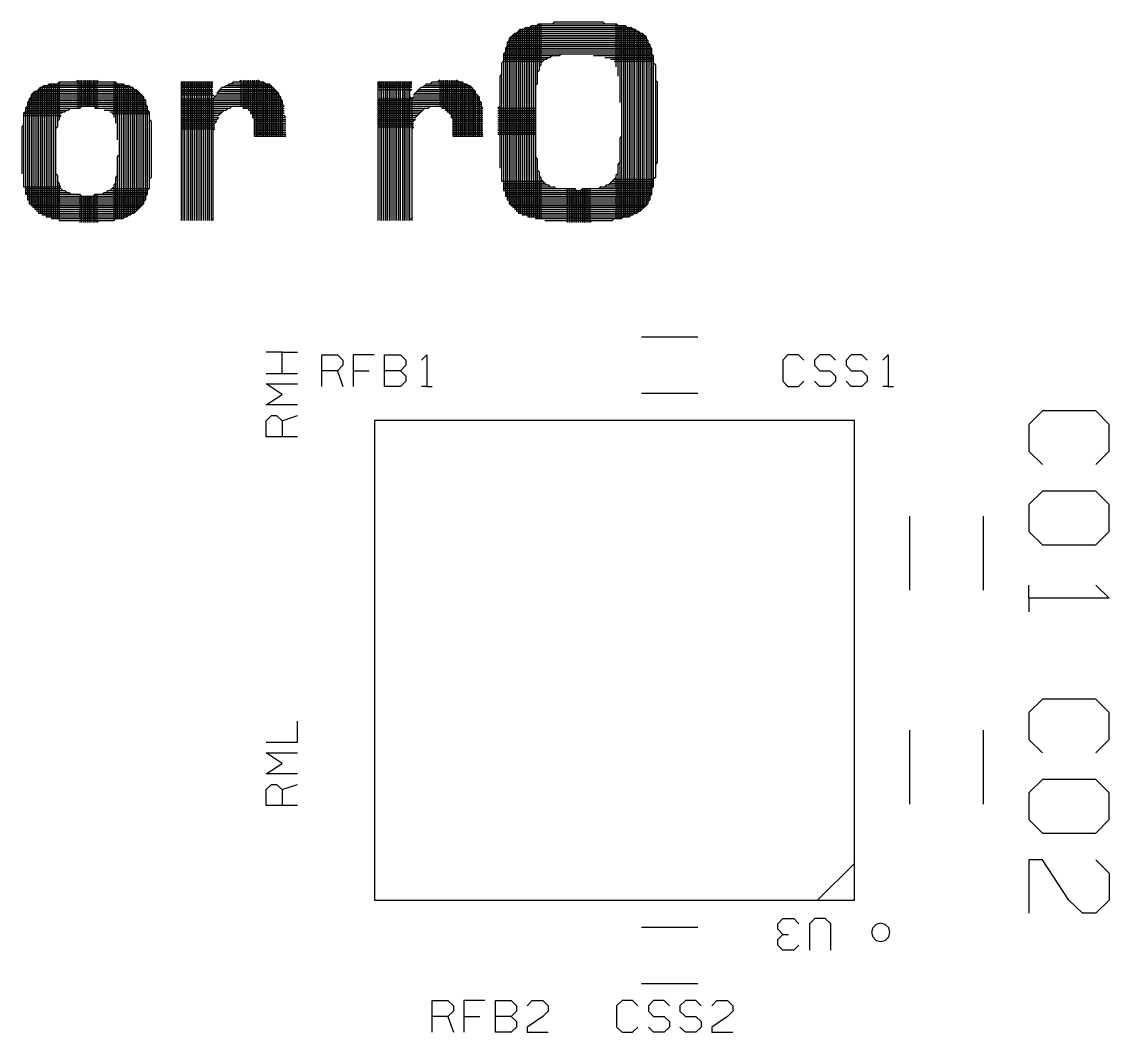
# Model space of a CAD drawing. Extents: x 0.09 to 4.46, y 0.02 to 2.61.
# Drawn here: x 2.176 to 2.756, y 0.059 to 0.598 of the extents above; entities that cross this region are included whole.
import ezdxf

# ---------------------------------------------------------------- set-up
doc = ezdxf.new("R2010")
doc.units = 0
doc.layers.get('0').update_dxf_attribs({"linetype": 'CONTINUOUS'})

msp = doc.modelspace()

# ---------------------------------------------------------------- linework, layer by layer
at = {"color": 0}
for p, q in [((2.45958, 0.598199), (2.45861, 0.59706)), ((2.45958, 0.598199), (2.48557, 0.598199)), ((2.48654, 0.59706), (2.48557, 0.598199)), ((2.43858, 0.592068), (2.43554, 0.589193)), ((2.43858, 0.592068), (2.43858, 0.49821)), ((2.43858, 0.592068), (2.50651, 0.592068)), ((2.44151, 0.594185), (2.43956, 0.592068)), ((2.43956, 0.592068), (2.43956, 0.497071)), ((2.44054, 0.593207), (2.44054, 0.496094)), ((2.44054, 0.593207), (2.50456, 0.593207)), ((2.44151, 0.594185), (2.44151, 0.496094)), ((2.44151, 0.594185), (2.5025, 0.594185)), ((2.44249, 0.594185), (2.44249, 0.495117)), ((2.44461, 0.595161), (2.44362, 0.594185)), ((2.44362, 0.594185), (2.44362, 0.495117)), ((2.44461, 0.595161), (2.44461, 0.495117)), ((2.44461, 0.595161), (2.50054, 0.595161)), ((2.44553, 0.595161), (2.44553, 0.49414)), ((2.44749, 0.596138), (2.4465, 0.595161)), ((2.4465, 0.595161), (2.4465, 0.49414)), ((2.44749, 0.596138), (2.44749, 0.49414)), ((2.44749, 0.596138), (2.4975, 0.596138)), ((2.44862, 0.596138), (2.44862, 0.49414)), ((2.4496, 0.596138), (2.4496, 0.493218)), ((2.45156, 0.59706), (2.45057, 0.596138)), ((2.45057, 0.596138), (2.45057, 0.565158)), ((2.45156, 0.59706), (2.49251, 0.59706)), ((2.45156, 0.59706), (2.45156, 0.572103)), ((2.45247, 0.59706), (2.45247, 0.575142)), ((2.4936, 0.596138), (2.49251, 0.59706)), ((2.49251, 0.59706), (2.49251, 0.574164)), ((2.4936, 0.596138), (2.4936, 0.569174)), ((2.49457, 0.596138), (2.49457, 0.555122)), ((2.49556, 0.596138), (2.49556, 0.493218)), ((2.49653, 0.596138), (2.49653, 0.49414)), ((2.49858, 0.595161), (2.4975, 0.596138)), ((2.4975, 0.596138), (2.4975, 0.49414)), ((2.49858, 0.595161), (2.49858, 0.49414)), ((2.49957, 0.595161), (2.49957, 0.49414)), ((2.50151, 0.594185), (2.50054, 0.595161)), ((2.50054, 0.595161), (2.50054, 0.495117)), ((2.50151, 0.594185), (2.50151, 0.495117)), ((2.50364, 0.593207), (2.5025, 0.594185)), ((2.5025, 0.594185), (2.5025, 0.496094)), ((2.50364, 0.593207), (2.50364, 0.496094)), ((2.50553, 0.592068), (2.50456, 0.593207)), ((2.50456, 0.593207), (2.50456, 0.497071)), ((2.50553, 0.592068), (2.50553, 0.497071)), ((2.50863, 0.590115), (2.50651, 0.592068)), ((2.50651, 0.592068), (2.50651, 0.49821)), ((2.43554, 0.588217), (2.43457, 0.587076)), ((2.43457, 0.587076), (2.43457, 0.503201)), ((2.43457, 0.587076), (2.5096, 0.587076)), ((2.43457, 0.5861), (2.51058, 0.5861)), ((2.43554, 0.589193), (2.43554, 0.501085)), ((2.43554, 0.589193), (2.50863, 0.589193)), ((2.43554, 0.588217), (2.5096, 0.588217)), ((2.43653, 0.590115), (2.43653, 0.500162)), ((2.43653, 0.590115), (2.50863, 0.590115)), ((2.4375, 0.591092), (2.4375, 0.499186)), ((2.4375, 0.591092), (2.50749, 0.591092)), ((2.50749, 0.591092), (2.50749, 0.499186)), ((2.50863, 0.590115), (2.50863, 0.500162)), ((2.5096, 0.588217), (2.50863, 0.589193)), ((2.5096, 0.588217), (2.5096, 0.501085)), ((2.51058, 0.5861), (2.5096, 0.587076)), ((2.51058, 0.5861), (2.51058, 0.503201)), ((2.4336, 0.582086), (2.43251, 0.581108)), ((2.43251, 0.581108), (2.5115, 0.581108)), ((2.43251, 0.581108), (2.43251, 0.508192)), ((2.43251, 0.580132), (2.46251, 0.580132)), ((2.43457, 0.585124), (2.4336, 0.584147)), ((2.4336, 0.584147), (2.4336, 0.505154)), ((2.4336, 0.584147), (2.5115, 0.584147)), ((2.4336, 0.583171), (2.5115, 0.583171)), ((2.4336, 0.582086), (2.5115, 0.582086)), ((2.43457, 0.585124), (2.51058, 0.585124)), ((2.45861, 0.580132), (2.45751, 0.579156)), ((2.4636, 0.581108), (2.46251, 0.580132)), ((2.48058, 0.580132), (2.51247, 0.580132)), ((2.5115, 0.584147), (2.51058, 0.585124)), ((2.5115, 0.584147), (2.5115, 0.506131)), ((2.51247, 0.580132), (2.5115, 0.581108)), ((2.51247, 0.580132), (2.51247, 0.510146)), ((2.43251, 0.577094), (2.43153, 0.576118)), ((2.43153, 0.576118), (2.43153, 0.513183)), ((2.43251, 0.579156), (2.45751, 0.579156)), ((2.43251, 0.578179), (2.45557, 0.578179)), ((2.43251, 0.577094), (2.45361, 0.577094)), ((2.45247, 0.575142), (2.45156, 0.574164)), ((2.45458, 0.578179), (2.45247, 0.576118)), ((2.45654, 0.579156), (2.45557, 0.578179)), ((2.48654, 0.579156), (2.51247, 0.579156)), ((2.48958, 0.578179), (2.51247, 0.578179)), ((2.49154, 0.577094), (2.51247, 0.577094)), ((2.51361, 0.575142), (2.51247, 0.576118)), ((2.51361, 0.575142), (2.51361, 0.515136)), ((2.43153, 0.57015), (2.43056, 0.569174)), ((2.43056, 0.569174), (2.43056, 0.520128)), ((2.45156, 0.572103), (2.45057, 0.571126)), ((2.18554, 0.563206), (2.1836, 0.561089)), ((2.18554, 0.563206), (2.18554, 0.496094)), ((2.18554, 0.563206), (2.2346, 0.563206)), ((2.1875, 0.564182), (2.18653, 0.563206)), ((2.18653, 0.563206), (2.18653, 0.495117)), ((2.1875, 0.564182), (2.1875, 0.495117)), ((2.1875, 0.564182), (2.23247, 0.564182)), ((2.18858, 0.564182), (2.18858, 0.49414)), ((2.19054, 0.565158), (2.18956, 0.564182)), ((2.18956, 0.564182), (2.18956, 0.49414)), ((2.19054, 0.565158), (2.19054, 0.49414)), ((2.19054, 0.565158), (2.2296, 0.565158)), ((2.19151, 0.565158), (2.19151, 0.493218)), ((2.19249, 0.565158), (2.19249, 0.493218)), ((2.19362, 0.565158), (2.19362, 0.493218)), ((2.19553, 0.566135), (2.19461, 0.565158)), ((2.19461, 0.565158), (2.19461, 0.542101)), ((2.19553, 0.566135), (2.22553, 0.566135)), ((2.19553, 0.566135), (2.19553, 0.546115)), ((2.20557, 0.567057), (2.20458, 0.566135)), ((2.20557, 0.567057), (2.20557, 0.552083)), ((2.20654, 0.567057), (2.20654, 0.552083)), ((2.20751, 0.567057), (2.20751, 0.553168)), ((2.20861, 0.567057), (2.20861, 0.553168)), ((2.20958, 0.567057), (2.20958, 0.553168)), ((2.21056, 0.567057), (2.21056, 0.553168)), ((2.21153, 0.567057), (2.21153, 0.553168)), ((2.21251, 0.567057), (2.21251, 0.553168)), ((2.2136, 0.567057), (2.2136, 0.553168)), ((2.21457, 0.567057), (2.21457, 0.552083)), ((2.21653, 0.566135), (2.21556, 0.567057)), ((2.21556, 0.567057), (2.21556, 0.552083)), ((2.22461, 0.566135), (2.22461, 0.547092)), ((2.22651, 0.565158), (2.22553, 0.566135)), ((2.22553, 0.566135), (2.22553, 0.544162)), ((2.22651, 0.565158), (2.22651, 0.535157)), ((2.22749, 0.565158), (2.22749, 0.493218)), ((2.22862, 0.565158), (2.22862, 0.493218)), ((2.23058, 0.564182), (2.2296, 0.565158)), ((2.2296, 0.565158), (2.2296, 0.493218)), ((2.23058, 0.564182), (2.23058, 0.49414)), ((2.23156, 0.564182), (2.23156, 0.49414)), ((2.23361, 0.563206), (2.23247, 0.564182)), ((2.23247, 0.564182), (2.23247, 0.495117)), ((2.23361, 0.563206), (2.23361, 0.495117)), ((2.23557, 0.562067), (2.2346, 0.563206)), ((2.2346, 0.563206), (2.2346, 0.496094)), ((2.2615, 0.566135), (2.26058, 0.565158)), ((2.26058, 0.566135), (2.26058, 0.492079)), ((2.26058, 0.566135), (2.2775, 0.566135)), ((2.26058, 0.565158), (2.2775, 0.565158)), ((2.26058, 0.564182), (2.2775, 0.564182)), ((2.26058, 0.563206), (2.2775, 0.563206)), ((2.2615, 0.566135), (2.2615, 0.492079)), ((2.26247, 0.566135), (2.26247, 0.492079)), ((2.26361, 0.566135), (2.26361, 0.492079)), ((2.2646, 0.566135), (2.2646, 0.492079)), ((2.26557, 0.566135), (2.26557, 0.492079)), ((2.26654, 0.566135), (2.26654, 0.492079)), ((2.26753, 0.566135), (2.26753, 0.492079)), ((2.26861, 0.566135), (2.26861, 0.492079)), ((2.26958, 0.566135), (2.26958, 0.492079)), ((2.27056, 0.566135), (2.27056, 0.492079)), ((2.27154, 0.566135), (2.27154, 0.492079)), ((2.27251, 0.566135), (2.27251, 0.492079)), ((2.2736, 0.566135), (2.2736, 0.492079)), ((2.27458, 0.566135), (2.27458, 0.492079)), ((2.27556, 0.566135), (2.27556, 0.492079)), ((2.2775, 0.565158), (2.27653, 0.566135)), ((2.27653, 0.566135), (2.27653, 0.492079)), ((2.2825, 0.563206), (2.27957, 0.560112)), ((2.2825, 0.563206), (2.30957, 0.563206)), ((2.28456, 0.564182), (2.28364, 0.563206)), ((2.28456, 0.564182), (2.3086, 0.564182)), ((2.28651, 0.565158), (2.28554, 0.564182)), ((2.28651, 0.565158), (2.30751, 0.565158)), ((2.28863, 0.566135), (2.28749, 0.565158)), ((2.28863, 0.566135), (2.30458, 0.566135)), ((2.29249, 0.567057), (2.2915, 0.566135)), ((2.29249, 0.567057), (2.29249, 0.553168)), ((2.29363, 0.567057), (2.29363, 0.552083)), ((2.2946, 0.567057), (2.2946, 0.552083)), ((2.29557, 0.567057), (2.29557, 0.552083)), ((2.29656, 0.567057), (2.29656, 0.551107)), ((2.29753, 0.567057), (2.29753, 0.549154)), ((2.29861, 0.567057), (2.29861, 0.547092)), ((2.29958, 0.567057), (2.29958, 0.53711)), ((2.30057, 0.567057), (2.30057, 0.53711)), ((2.30251, 0.566135), (2.30154, 0.567057)), ((2.30154, 0.567057), (2.30154, 0.53711)), ((2.30251, 0.566135), (2.30251, 0.53711)), ((2.3036, 0.566135), (2.3036, 0.53711)), ((2.30556, 0.565158), (2.30458, 0.566135)), ((2.30458, 0.566135), (2.30458, 0.53711)), ((2.30556, 0.565158), (2.30556, 0.53711)), ((2.30653, 0.565158), (2.30653, 0.53711)), ((2.3125, 0.560112), (2.30751, 0.565158)), ((2.30751, 0.565158), (2.30751, 0.53711)), ((2.3086, 0.564182), (2.3086, 0.53711)), ((2.30957, 0.563206), (2.30957, 0.53711)), ((2.36654, 0.566135), (2.36556, 0.565158)), ((2.36556, 0.566135), (2.36556, 0.492079)), ((2.36556, 0.566135), (2.38363, 0.566135)), ((2.36556, 0.565158), (2.38363, 0.565158)), ((2.36556, 0.564182), (2.38363, 0.564182)), ((2.36556, 0.563206), (2.38363, 0.563206)), ((2.36654, 0.566135), (2.36654, 0.492079)), ((2.36751, 0.566135), (2.36751, 0.492079)), ((2.3686, 0.566135), (2.3686, 0.492079)), ((2.36957, 0.566135), (2.36957, 0.492079)), ((2.37056, 0.566135), (2.37056, 0.492079)), ((2.37153, 0.566135), (2.37153, 0.492079)), ((2.3725, 0.566135), (2.3725, 0.492079)), ((2.37358, 0.566135), (2.37358, 0.492079)), ((2.37457, 0.566135), (2.37457, 0.492079)), ((2.37554, 0.566135), (2.37554, 0.492079)), ((2.37651, 0.566135), (2.37651, 0.492079)), ((2.3775, 0.566135), (2.3775, 0.492079)), ((2.37864, 0.566135), (2.37864, 0.492079)), ((2.37956, 0.566135), (2.37956, 0.492079)), ((2.38053, 0.566135), (2.38053, 0.492079)), ((2.38151, 0.566135), (2.38151, 0.492079)), ((2.38363, 0.565158), (2.38249, 0.566135)), ((2.38249, 0.566135), (2.38249, 0.492079)), ((2.38861, 0.563206), (2.3846, 0.55919)), ((2.38861, 0.563206), (2.41558, 0.563206)), ((2.39154, 0.565158), (2.3896, 0.563206)), ((2.39057, 0.564182), (2.41461, 0.564182)), ((2.39154, 0.565158), (2.41249, 0.565158)), ((2.39458, 0.566135), (2.39361, 0.565158)), ((2.39458, 0.566135), (2.41054, 0.566135)), ((2.3986, 0.567057), (2.39751, 0.566135)), ((2.3986, 0.567057), (2.3986, 0.553168)), ((2.39958, 0.567057), (2.39958, 0.552083)), ((2.40056, 0.567057), (2.40056, 0.552083)), ((2.40153, 0.567057), (2.40153, 0.551107)), ((2.4025, 0.567057), (2.4025, 0.550131)), ((2.4036, 0.567057), (2.4036, 0.549154)), ((2.40457, 0.567057), (2.40457, 0.547092)), ((2.40554, 0.567057), (2.40554, 0.53711)), ((2.40653, 0.567057), (2.40653, 0.53711)), ((2.40864, 0.566135), (2.4075, 0.567057)), ((2.4075, 0.567057), (2.4075, 0.53711)), ((2.40864, 0.566135), (2.40864, 0.53711)), ((2.40956, 0.566135), (2.40956, 0.53711)), ((2.41151, 0.565158), (2.41054, 0.566135)), ((2.41054, 0.566135), (2.41054, 0.53711)), ((2.41151, 0.565158), (2.41151, 0.53711)), ((2.41363, 0.564182), (2.41249, 0.565158)), ((2.41249, 0.565158), (2.41249, 0.53711)), ((2.41363, 0.564182), (2.41363, 0.53711)), ((2.41749, 0.561089), (2.41461, 0.564182)), ((2.41461, 0.564182), (2.41461, 0.53711)), ((2.41558, 0.563206), (2.41558, 0.53711)), ((2.45057, 0.565158), (2.4496, 0.564182)), ((2.5146, 0.566135), (2.51361, 0.567057)), ((2.5146, 0.566135), (2.5146, 0.523221)), ((2.18056, 0.558214), (2.17958, 0.557075)), ((2.17958, 0.557075), (2.24056, 0.557075)), ((2.17958, 0.557075), (2.17958, 0.501085)), ((2.18251, 0.561089), (2.18056, 0.55919)), ((2.18056, 0.55919), (2.23958, 0.55919)), ((2.18056, 0.55919), (2.18056, 0.500162)), ((2.18056, 0.558214), (2.24056, 0.558214)), ((2.18153, 0.560112), (2.18153, 0.499186)), ((2.18153, 0.560112), (2.23861, 0.560112)), ((2.18251, 0.561089), (2.18251, 0.49821)), ((2.18251, 0.561089), (2.23753, 0.561089)), ((2.1836, 0.561089), (2.1836, 0.497071)), ((2.18457, 0.562067), (2.18457, 0.496094)), ((2.18457, 0.562067), (2.23654, 0.562067)), ((2.23557, 0.562067), (2.23557, 0.496094)), ((2.24056, 0.558214), (2.23654, 0.562067)), ((2.23654, 0.562067), (2.23654, 0.497071)), ((2.23753, 0.561089), (2.23753, 0.49821)), ((2.23861, 0.560112), (2.23861, 0.499186)), ((2.23958, 0.55919), (2.23958, 0.500162)), ((2.24056, 0.558214), (2.24056, 0.501085)), ((2.24154, 0.556099), (2.24056, 0.557075)), ((2.26058, 0.562067), (2.2775, 0.562067)), ((2.26058, 0.561089), (2.2775, 0.561089)), ((2.26058, 0.560112), (2.2775, 0.560112)), ((2.26058, 0.55919), (2.2775, 0.55919)), ((2.26058, 0.557075), (2.31358, 0.557075)), ((2.2775, 0.55919), (2.27653, 0.558214)), ((2.2775, 0.557075), (2.27653, 0.558214)), ((2.2786, 0.558214), (2.2775, 0.55919)), ((2.27957, 0.55919), (2.2775, 0.557075)), ((2.2775, 0.557075), (2.2775, 0.492079)), ((2.2786, 0.558214), (2.31358, 0.558214)), ((2.27957, 0.560112), (2.3125, 0.560112)), ((2.27957, 0.55919), (2.3125, 0.55919)), ((2.28054, 0.561089), (2.31153, 0.561089)), ((2.28153, 0.562067), (2.31054, 0.562067)), ((2.31054, 0.562067), (2.31054, 0.53711)), ((2.31153, 0.561089), (2.31153, 0.53711)), ((2.3125, 0.560112), (2.3125, 0.53711)), ((2.31358, 0.558214), (2.3125, 0.55919)), ((2.31358, 0.558214), (2.31358, 0.53711)), ((2.31456, 0.556099), (2.31358, 0.557075)), ((2.36556, 0.562067), (2.38363, 0.562067)), ((2.36556, 0.557075), (2.4196, 0.557075)), ((2.38363, 0.562067), (2.38249, 0.561089)), ((2.38363, 0.557075), (2.38249, 0.558214)), ((2.3846, 0.558214), (2.38363, 0.557075)), ((2.38363, 0.557075), (2.38363, 0.492079)), ((2.3846, 0.55919), (2.41863, 0.55919)), ((2.3846, 0.558214), (2.4196, 0.558214)), ((2.38558, 0.560112), (2.41749, 0.560112)), ((2.3865, 0.561089), (2.41749, 0.561089)), ((2.38747, 0.562067), (2.4165, 0.562067)), ((2.4165, 0.562067), (2.4165, 0.53711)), ((2.41749, 0.561089), (2.41749, 0.53711)), ((2.4196, 0.558214), (2.41749, 0.560112)), ((2.41863, 0.55919), (2.41863, 0.53711)), ((2.4196, 0.558214), (2.4196, 0.53711)), ((2.1786, 0.553168), (2.17751, 0.552083)), ((2.17751, 0.552083), (2.17751, 0.506131)), ((2.17751, 0.552083), (2.20654, 0.552083)), ((2.17958, 0.556099), (2.1786, 0.555122)), ((2.1786, 0.555122), (2.24154, 0.555122)), ((2.1786, 0.555122), (2.1786, 0.503201)), ((2.1786, 0.554144), (2.24154, 0.554144)), ((2.1786, 0.553168), (2.24251, 0.553168)), ((2.17958, 0.556099), (2.24154, 0.556099)), ((2.20156, 0.552083), (2.20057, 0.551107)), ((2.20751, 0.553168), (2.20654, 0.552083)), ((2.21457, 0.552083), (2.24251, 0.552083)), ((2.24154, 0.556099), (2.24154, 0.503201)), ((2.24251, 0.553168), (2.24154, 0.554144)), ((2.24251, 0.553168), (2.24251, 0.506131)), ((2.26058, 0.556099), (2.31456, 0.556099)), ((2.26058, 0.555122), (2.31456, 0.555122)), ((2.26058, 0.554144), (2.31456, 0.554144)), ((2.26058, 0.553168), (2.31554, 0.553168)), ((2.26058, 0.552083), (2.28651, 0.552083)), ((2.28554, 0.552083), (2.28456, 0.551107)), ((2.28749, 0.553168), (2.28651, 0.552083)), ((2.29363, 0.552083), (2.31554, 0.552083)), ((2.31456, 0.556099), (2.31456, 0.53711)), ((2.31554, 0.553168), (2.31456, 0.554144)), ((2.36556, 0.556099), (2.4196, 0.556099)), ((2.36556, 0.555122), (2.42057, 0.555122)), ((2.36556, 0.554144), (2.42057, 0.554144)), ((2.36556, 0.553168), (2.42057, 0.553168)), ((2.36556, 0.552083), (2.39253, 0.552083)), ((2.39057, 0.552083), (2.38558, 0.547092)), ((2.39361, 0.553168), (2.39253, 0.552083)), ((2.39958, 0.552083), (2.42156, 0.552083)), ((2.42057, 0.555122), (2.4196, 0.556099)), ((2.42057, 0.555122), (2.42057, 0.53711)), ((2.42156, 0.552083), (2.42057, 0.553168)), ((2.43056, 0.553168), (2.42958, 0.552083)), ((2.42958, 0.552083), (2.4496, 0.552083)), ((2.17751, 0.550131), (2.17654, 0.549154)), ((2.17654, 0.549154), (2.17654, 0.510146)), ((2.17654, 0.549154), (2.1965, 0.549154)), ((2.17654, 0.548178), (2.1965, 0.548178)), ((2.17751, 0.551107), (2.20057, 0.551107)), ((2.17751, 0.550131), (2.19862, 0.550131)), ((2.19553, 0.546115), (2.19461, 0.545139)), ((2.1965, 0.548178), (2.19553, 0.547092)), ((2.19749, 0.550131), (2.1965, 0.549154)), ((2.1996, 0.551107), (2.19862, 0.550131)), ((2.21957, 0.551107), (2.24251, 0.551107)), ((2.2225, 0.550131), (2.2436, 0.550131)), ((2.22364, 0.549154), (2.2436, 0.549154)), ((2.2436, 0.550131), (2.24251, 0.551107)), ((2.2436, 0.550131), (2.2436, 0.509169)), ((2.24457, 0.545139), (2.2436, 0.546115)), ((2.26058, 0.551107), (2.28456, 0.551107)), ((2.26058, 0.550131), (2.2825, 0.550131)), ((2.26058, 0.549154), (2.28153, 0.549154)), ((2.26058, 0.548178), (2.28054, 0.548178)), ((2.26058, 0.547092), (2.28054, 0.547092)), ((2.26058, 0.546115), (2.27957, 0.546115)), ((2.28054, 0.547092), (2.27957, 0.546115)), ((2.28364, 0.551107), (2.28054, 0.548178)), ((2.29656, 0.551107), (2.31554, 0.551107)), ((2.29753, 0.550131), (2.31554, 0.550131)), ((2.29753, 0.549154), (2.31554, 0.549154)), ((2.29861, 0.548178), (2.31554, 0.548178)), ((2.29861, 0.547092), (2.31651, 0.547092)), ((2.29958, 0.546115), (2.31651, 0.546115)), ((2.31651, 0.547092), (2.31554, 0.548178)), ((2.36556, 0.551107), (2.3896, 0.551107)), ((2.36556, 0.550131), (2.38861, 0.550131)), ((2.36556, 0.549154), (2.38747, 0.549154)), ((2.36556, 0.548178), (2.3865, 0.548178)), ((2.36556, 0.547092), (2.38558, 0.547092)), ((2.36556, 0.546115), (2.38558, 0.546115)), ((2.38558, 0.546115), (2.3846, 0.545139)), ((2.40153, 0.551107), (2.42156, 0.551107)), ((2.4025, 0.550131), (2.42156, 0.550131)), ((2.4036, 0.549154), (2.42156, 0.549154)), ((2.40457, 0.548178), (2.42156, 0.548178)), ((2.40457, 0.547092), (2.42156, 0.547092)), ((2.40554, 0.546115), (2.42156, 0.546115)), ((2.42958, 0.551107), (2.4496, 0.551107)), ((2.42958, 0.550131), (2.4496, 0.550131)), ((2.42958, 0.549154), (2.4496, 0.549154)), ((2.42958, 0.548178), (2.4496, 0.548178)), ((2.42958, 0.547092), (2.4496, 0.547092)), ((2.42958, 0.546115), (2.4496, 0.546115)), ((2.17654, 0.543186), (2.17557, 0.542101)), ((2.17557, 0.542101), (2.17557, 0.51709)), ((2.19461, 0.542101), (2.19362, 0.541124)), ((2.24457, 0.545139), (2.24457, 0.515136)), ((2.26058, 0.545139), (2.27957, 0.545139)), ((2.26058, 0.544162), (2.2786, 0.544162)), ((2.26058, 0.543186), (2.2786, 0.543186)), ((2.26058, 0.542101), (2.2786, 0.542101)), ((2.26058, 0.541124), (2.2786, 0.541124)), ((2.2786, 0.541124), (2.2775, 0.540147)), ((2.27957, 0.545139), (2.2786, 0.544162)), ((2.29958, 0.545139), (2.31651, 0.545139)), ((2.29958, 0.544162), (2.31651, 0.544162)), ((2.29958, 0.543186), (2.31651, 0.543186)), ((2.29958, 0.542101), (2.31651, 0.542101)), ((2.29958, 0.541124), (2.31651, 0.541124)), ((2.29958, 0.540147), (2.31651, 0.540147)), ((2.36556, 0.545139), (2.3846, 0.545139)), ((2.36556, 0.544162), (2.3846, 0.544162)), ((2.36556, 0.543186), (2.3846, 0.543186)), ((2.36556, 0.542101), (2.3846, 0.542101)), ((2.3846, 0.542101), (2.38363, 0.541124)), ((2.40554, 0.545139), (2.42156, 0.545139)), ((2.40554, 0.544162), (2.42156, 0.544162)), ((2.40554, 0.543186), (2.42156, 0.543186)), ((2.40554, 0.542101), (2.42156, 0.542101)), ((2.40554, 0.541124), (2.42156, 0.541124)), ((2.40554, 0.540147), (2.42156, 0.540147)), ((2.42958, 0.545139), (2.4496, 0.545139)), ((2.42958, 0.544162), (2.4496, 0.544162)), ((2.42958, 0.543186), (2.4496, 0.543186)), ((2.42958, 0.542101), (2.4496, 0.542101)), ((2.42958, 0.541124), (2.4496, 0.541124)), ((2.42958, 0.540147), (2.4496, 0.540147)), ((2.29958, 0.539171), (2.31651, 0.539171)), ((2.29958, 0.538194), (2.31651, 0.538194)), ((2.29958, 0.53711), (2.31651, 0.53711)), ((2.31651, 0.538194), (2.31554, 0.53711)), ((2.40554, 0.539171), (2.42156, 0.539171)), ((2.40554, 0.538194), (2.42156, 0.538194)), ((2.40554, 0.53711), (2.42156, 0.53711)), ((2.42156, 0.538194), (2.42057, 0.53711)), ((2.42958, 0.539171), (2.4496, 0.539171)), ((2.42958, 0.538194), (2.4496, 0.538194)), ((2.49556, 0.53711), (2.49457, 0.536133)), ((2.49457, 0.536133), (2.49457, 0.493218)), ((2.22749, 0.527072), (2.22651, 0.526096)), ((2.22651, 0.526096), (2.22651, 0.493218)), ((2.45057, 0.525119), (2.4496, 0.526096)), ((2.45057, 0.525119), (2.45057, 0.493218)), ((2.49457, 0.523221), (2.4936, 0.522081)), ((2.5146, 0.523221), (2.51361, 0.522081)), ((2.19461, 0.516114), (2.19362, 0.51709)), ((2.45156, 0.518175), (2.45057, 0.519151)), ((2.45156, 0.518175), (2.45156, 0.493218)), ((2.4936, 0.51709), (2.49251, 0.516114)), ((2.4936, 0.522081), (2.4936, 0.493218)), ((2.19461, 0.516114), (2.19461, 0.493218)), ((2.19553, 0.512099), (2.19461, 0.513183)), ((2.19553, 0.512099), (2.19553, 0.492079)), ((2.1965, 0.510146), (2.19553, 0.511122)), ((2.22553, 0.512099), (2.22461, 0.511122)), ((2.22461, 0.511122), (2.22461, 0.492079)), ((2.22651, 0.516114), (2.22553, 0.515136)), ((2.22553, 0.515136), (2.22553, 0.493218)), ((2.24457, 0.515136), (2.2436, 0.51416)), ((2.43153, 0.513183), (2.45361, 0.513183)), ((2.43251, 0.512099), (2.45458, 0.512099)), ((2.43251, 0.511122), (2.45654, 0.511122)), ((2.45247, 0.515136), (2.45156, 0.516114)), ((2.45247, 0.515136), (2.45247, 0.493218)), ((2.45557, 0.511122), (2.45247, 0.51416)), ((2.45751, 0.510146), (2.45654, 0.511122)), ((2.48753, 0.511122), (2.48654, 0.510146)), ((2.48753, 0.511122), (2.51247, 0.511122)), ((2.49251, 0.515136), (2.48861, 0.511122)), ((2.48958, 0.512099), (2.51247, 0.512099)), ((2.49056, 0.513183), (2.51247, 0.513183)), ((2.49154, 0.51416), (2.51247, 0.51416)), ((2.49251, 0.516114), (2.49251, 0.493218)), ((2.51361, 0.515136), (2.51247, 0.51416)), ((2.17654, 0.510146), (2.1965, 0.510146)), ((2.17751, 0.509169), (2.1965, 0.509169)), ((2.17751, 0.508192), (2.19862, 0.508192)), ((2.17751, 0.507107), (2.20057, 0.507107)), ((2.17751, 0.506131), (2.20654, 0.506131)), ((2.1786, 0.505154), (2.24154, 0.505154)), ((2.19749, 0.508192), (2.1965, 0.509169)), ((2.1996, 0.507107), (2.19862, 0.508192)), ((2.20156, 0.506131), (2.20057, 0.507107)), ((2.20751, 0.505154), (2.20654, 0.506131)), ((2.20654, 0.506131), (2.20654, 0.491103)), ((2.20751, 0.505154), (2.20751, 0.491103)), ((2.20861, 0.505154), (2.20861, 0.491103)), ((2.20958, 0.505154), (2.20958, 0.491103)), ((2.21056, 0.505154), (2.21056, 0.491103)), ((2.21153, 0.505154), (2.21153, 0.491103)), ((2.21251, 0.505154), (2.21251, 0.491103)), ((2.21457, 0.506131), (2.2136, 0.505154)), ((2.2136, 0.505154), (2.2136, 0.491103)), ((2.21457, 0.506131), (2.24251, 0.506131)), ((2.21457, 0.506131), (2.21457, 0.491103)), ((2.21556, 0.506131), (2.21556, 0.491103)), ((2.21957, 0.507107), (2.21858, 0.506131)), ((2.21957, 0.507107), (2.24251, 0.507107)), ((2.22151, 0.508192), (2.22054, 0.507107)), ((2.22151, 0.508192), (2.24251, 0.508192)), ((2.22461, 0.510146), (2.2225, 0.508192)), ((2.22364, 0.509169), (2.2436, 0.509169)), ((2.24251, 0.506131), (2.24154, 0.505154)), ((2.2436, 0.509169), (2.24251, 0.508192)), ((2.43251, 0.510146), (2.45958, 0.510146)), ((2.43251, 0.509169), (2.47054, 0.509169)), ((2.43251, 0.508192), (2.5115, 0.508192)), ((2.4336, 0.507107), (2.5115, 0.507107)), ((2.4336, 0.506131), (2.5115, 0.506131)), ((2.4336, 0.505154), (2.51058, 0.505154)), ((2.46056, 0.509169), (2.45958, 0.510146)), ((2.46653, 0.509169), (2.46653, 0.491103)), ((2.4675, 0.509169), (2.4675, 0.491103)), ((2.46858, 0.509169), (2.46858, 0.491103)), ((2.46957, 0.509169), (2.46957, 0.491103)), ((2.47151, 0.508192), (2.47054, 0.509169)), ((2.47054, 0.509169), (2.47054, 0.491103)), ((2.47151, 0.508192), (2.47151, 0.491103)), ((2.4725, 0.508192), (2.4725, 0.491103)), ((2.47461, 0.509169), (2.47364, 0.508192)), ((2.47364, 0.508192), (2.47364, 0.491103)), ((2.47461, 0.509169), (2.5115, 0.509169)), ((2.47461, 0.509169), (2.47461, 0.491103)), ((2.47553, 0.509169), (2.47553, 0.491103)), ((2.47651, 0.509169), (2.47651, 0.491103)), ((2.47749, 0.509169), (2.47749, 0.491103)), ((2.47862, 0.509169), (2.47862, 0.491103)), ((2.4846, 0.510146), (2.48361, 0.509169)), ((2.4846, 0.510146), (2.51247, 0.510146)), ((2.5115, 0.506131), (2.51058, 0.505154)), ((2.51247, 0.510146), (2.5115, 0.509169)), ((2.1786, 0.504178), (2.24154, 0.504178)), ((2.1786, 0.503201), (2.24154, 0.503201)), ((2.17958, 0.502061), (2.24056, 0.502061)), ((2.17958, 0.501085), (2.24056, 0.501085)), ((2.18056, 0.500162), (2.23958, 0.500162)), ((2.18153, 0.499186), (2.23861, 0.499186)), ((2.24056, 0.501085), (2.23557, 0.496094)), ((2.24154, 0.503201), (2.24056, 0.502061)), ((2.43457, 0.504178), (2.51058, 0.504178)), ((2.43457, 0.503201), (2.51058, 0.503201)), ((2.43554, 0.502061), (2.5096, 0.502061)), ((2.43554, 0.501085), (2.5096, 0.501085)), ((2.43653, 0.500162), (2.50863, 0.500162)), ((2.4375, 0.499186), (2.50749, 0.499186)), ((2.5096, 0.501085), (2.50553, 0.497071)), ((2.51058, 0.503201), (2.5096, 0.502061)), ((2.18251, 0.49821), (2.23753, 0.49821)), ((2.1836, 0.497071), (2.23654, 0.497071)), ((2.18457, 0.496094), (2.23557, 0.496094)), ((2.18653, 0.495117), (2.23361, 0.495117)), ((2.18858, 0.49414), (2.23156, 0.49414)), ((2.19151, 0.493218), (2.2296, 0.493218)), ((2.22553, 0.493218), (2.22461, 0.492079)), ((2.23058, 0.49414), (2.2296, 0.493218)), ((2.23247, 0.495117), (2.23156, 0.49414)), ((2.2346, 0.496094), (2.23361, 0.495117)), ((2.2775, 0.493218), (2.27653, 0.492079)), ((2.38363, 0.493218), (2.38249, 0.492079)), ((2.43858, 0.49821), (2.50651, 0.49821)), ((2.43956, 0.497071), (2.50553, 0.497071)), ((2.44054, 0.496094), (2.50364, 0.496094)), ((2.44249, 0.495117), (2.50151, 0.495117)), ((2.44553, 0.49414), (2.49957, 0.49414)), ((2.4496, 0.493218), (2.49556, 0.493218)), ((2.49154, 0.493218), (2.49056, 0.492079)), ((2.49653, 0.49414), (2.49556, 0.493218)), ((2.50054, 0.495117), (2.49957, 0.49414)), ((2.5025, 0.496094), (2.50151, 0.495117)), ((2.50456, 0.497071), (2.50364, 0.496094)), ((2.19553, 0.492079), (2.22461, 0.492079)), ((2.21653, 0.492079), (2.21556, 0.491103)), ((2.45458, 0.492079), (2.49056, 0.492079)), ((2.4796, 0.492079), (2.47862, 0.491103)), ((2.50624, 0.430012), (2.53624, 0.430012)), ((2.31446, 0.421821), (2.30599, 0.421821)), ((2.31446, 0.410536), (2.31446, 0.421821)), ((2.31446, 0.421821), (2.32275, 0.421821)), ((2.33556, 0.403592), (2.33556, 0.42041)), ((2.33556, 0.42041), (2.34392, 0.42041)), ((2.34392, 0.42041), (2.34679, 0.417643)), ((2.36361, 0.42041), (2.35238, 0.42041)), ((2.35238, 0.42041), (2.35238, 0.411947)), ((2.36914, 0.403592), (2.36914, 0.42041)), ((2.36914, 0.42041), (2.37765, 0.42041)), ((2.37765, 0.42041), (2.38043, 0.417643)), ((2.38889, 0.417643), (2.39165, 0.42041)), ((2.39165, 0.42041), (2.39165, 0.403592)), ((2.58431, 0.42041), (2.58154, 0.417643)), ((2.59, 0.42041), (2.58431, 0.42041)), ((2.59278, 0.417643), (2.59, 0.42041)), ((2.60124, 0.42041), (2.59847, 0.417643)), ((2.60682, 0.42041), (2.60124, 0.42041)), ((2.60969, 0.417643), (2.60682, 0.42041)), ((2.61806, 0.42041), (2.61529, 0.417643)), ((2.62375, 0.42041), (2.61806, 0.42041)), ((2.62651, 0.417643), (2.62375, 0.42041)), ((2.63499, 0.417643), (2.63781, 0.42041)), ((2.63781, 0.42041), (2.63781, 0.403592)), ((2.34392, 0.411947), (2.33556, 0.411947)), ((2.34679, 0.414876), (2.34392, 0.411947)), ((2.34392, 0.411947), (2.34679, 0.403592)), ((2.34679, 0.417643), (2.34679, 0.414876)), ((2.35238, 0.411947), (2.35238, 0.403592)), ((2.35238, 0.411947), (2.36083, 0.411947)), ((2.37765, 0.411947), (2.36914, 0.411947)), ((2.38043, 0.414876), (2.37765, 0.411947)), ((2.37765, 0.411947), (2.38043, 0.409179)), ((2.38043, 0.417643), (2.38043, 0.414876)), ((2.58154, 0.417643), (2.58154, 0.406412)), ((2.59847, 0.417643), (2.59847, 0.414876)), ((2.59847, 0.414876), (2.60124, 0.411947)), ((2.60124, 0.411947), (2.60682, 0.411947)), ((2.60682, 0.411947), (2.60969, 0.409179)), ((2.61529, 0.417643), (2.61529, 0.414876)), ((2.61529, 0.414876), (2.61806, 0.411947)), ((2.61806, 0.411947), (2.62375, 0.411947)), ((2.62375, 0.411947), (2.62651, 0.409179)), ((2.30599, 0.410536), (2.31446, 0.410536)), ((2.31446, 0.410536), (2.32275, 0.410536)), ((2.38043, 0.406412), (2.37765, 0.403592)), ((2.38043, 0.409179), (2.38043, 0.406412)), ((2.58154, 0.406412), (2.58431, 0.403592)), ((2.59, 0.403592), (2.59278, 0.406412)), ((2.60124, 0.403592), (2.59847, 0.406412)), ((2.60969, 0.406412), (2.60682, 0.403592)), ((2.60969, 0.409179), (2.60969, 0.406412)), ((2.61806, 0.403592), (2.61529, 0.406412)), ((2.62651, 0.406412), (2.62375, 0.403592)), ((2.62651, 0.409179), (2.62651, 0.406412)), ((2.31446, 0.399306), (2.30599, 0.405003)), ((2.30599, 0.405003), (2.32275, 0.405003)), ((2.37765, 0.403592), (2.36914, 0.403592)), ((2.39165, 0.403592), (2.38889, 0.403592)), ((2.39165, 0.403592), (2.39458, 0.403592)), ((2.58431, 0.403592), (2.59, 0.403592)), ((2.60682, 0.403592), (2.60124, 0.403592)), ((2.62375, 0.403592), (2.61806, 0.403592)), ((2.63781, 0.403592), (2.63499, 0.403592)), ((2.63781, 0.403592), (2.64057, 0.403592)), ((2.30599, 0.393772), (2.31446, 0.399306)), ((2.50624, 0.400011), (2.53624, 0.400011)), ((2.32275, 0.393772), (2.30599, 0.393772)), ((2.72, 0.390571), (2.71278, 0.383356)), ((2.74849, 0.390571), (2.72, 0.390571)), ((2.75569, 0.383356), (2.74849, 0.390571)), ((2.30599, 0.385254), (2.30875, 0.388075)), ((2.30599, 0.37679), (2.30599, 0.385254)), ((2.30875, 0.388075), (2.31153, 0.388075)), ((2.31153, 0.388075), (2.31446, 0.385254)), ((2.31446, 0.385254), (2.32275, 0.388075)), ((2.31446, 0.385254), (2.31446, 0.37679)), ((2.49164, 0.385417), (2.36376, 0.385417)), ((2.36376, 0.385417), (2.36376, 0.129557)), ((2.61974, 0.385417), (2.49164, 0.385417)), ((2.61974, 0.129557), (2.61974, 0.385417)), ((2.71278, 0.383356), (2.71278, 0.369032)), ((2.75569, 0.369032), (2.75569, 0.383356)), ((2.32275, 0.37679), (2.30599, 0.37679)), ((2.71278, 0.369032), (2.72, 0.361925)), ((2.74849, 0.361925), (2.75569, 0.369032)), ((2.72, 0.347657), (2.71278, 0.340549)), ((2.74849, 0.347657), (2.72, 0.347657)), ((2.75569, 0.340549), (2.74849, 0.347657)), ((2.71278, 0.340549), (2.71278, 0.326226)), ((2.75569, 0.326226), (2.75569, 0.340549)), ((2.64914, 0.33431), (2.64914, 0.294868)), ((2.68858, 0.294868), (2.68858, 0.33431)), ((2.71278, 0.326226), (2.72, 0.319011)), ((2.74849, 0.319011), (2.75569, 0.326226)), ((2.72, 0.319011), (2.74849, 0.319011)), ((2.71278, 0.290582), (2.71278, 0.297635)), ((2.74849, 0.297635), (2.75569, 0.290582)), ((2.75569, 0.290582), (2.71278, 0.290582)), ((2.71278, 0.290582), (2.71278, 0.283311)), ((2.72, 0.236817), (2.71278, 0.229601)), ((2.74849, 0.236817), (2.72, 0.236817)), ((2.75569, 0.229601), (2.74849, 0.236817)), ((2.71278, 0.229601), (2.71278, 0.215278)), ((2.75569, 0.215278), (2.75569, 0.229601)), ((2.32275, 0.213758), (2.32275, 0.224989)), ((2.64914, 0.220161), (2.64914, 0.180718)), ((2.68858, 0.180718), (2.68858, 0.220161)), ((2.71278, 0.215278), (2.72, 0.208171)), ((2.74849, 0.208171), (2.75569, 0.215278)), ((2.30599, 0.213758), (2.32275, 0.213758)), ((2.31446, 0.202474), (2.30599, 0.208063)), ((2.30599, 0.208063), (2.32275, 0.208063)), ((2.30599, 0.196832), (2.31446, 0.202474)), ((2.32275, 0.196832), (2.30599, 0.196832)), ((2.72, 0.193901), (2.71278, 0.186794)), ((2.74849, 0.193901), (2.72, 0.193901)), ((2.75569, 0.186794), (2.74849, 0.193901)), ((2.30599, 0.188476), (2.30875, 0.191243)), ((2.30599, 0.180013), (2.30599, 0.188476)), ((2.30875, 0.191243), (2.31153, 0.191243)), ((2.31153, 0.191243), (2.31446, 0.188476)), ((2.31446, 0.188476), (2.32275, 0.191243)), ((2.31446, 0.188476), (2.31446, 0.180013)), ((2.71278, 0.186794), (2.71278, 0.172526)), ((2.75569, 0.172526), (2.75569, 0.186794)), ((2.32275, 0.180013), (2.30599, 0.180013)), ((2.71278, 0.172526), (2.72, 0.165256)), ((2.74849, 0.165256), (2.75569, 0.172526)), ((2.72, 0.165256), (2.74849, 0.165256)), ((2.72, 0.150988), (2.71278, 0.150988)), ((2.71278, 0.150988), (2.71278, 0.122504)), ((2.73415, 0.129557), (2.72, 0.150988)), ((2.74849, 0.150988), (2.75569, 0.143881)), ((2.61974, 0.149143), (2.59999, 0.129557)), ((2.75569, 0.143881), (2.75569, 0.129557)), ((2.36376, 0.129557), (2.61974, 0.129557)), ((2.74137, 0.122504), (2.73415, 0.129557)), ((2.75569, 0.129557), (2.74849, 0.122504)), ((2.74849, 0.122504), (2.74137, 0.122504)), ((2.57889, 0.116808), (2.58165, 0.119737)), ((2.57889, 0.114041), (2.57889, 0.116808)), ((2.58165, 0.119737), (2.58735, 0.119737)), ((2.58735, 0.119737), (2.59011, 0.116808)), ((2.59864, 0.119737), (2.59581, 0.116808)), ((2.59581, 0.116808), (2.59581, 0.102756)), ((2.60417, 0.119737), (2.59864, 0.119737)), ((2.6071, 0.116808), (2.60417, 0.119737)), ((2.6071, 0.102756), (2.6071, 0.116808)), ((2.6314, 0.116537), (2.62956, 0.114746)), ((2.63374, 0.117242), (2.6314, 0.116537)), ((2.63624, 0.116537), (2.63374, 0.117242)), ((2.63807, 0.114746), (2.63624, 0.116537)), ((2.50624, 0.115017), (2.53624, 0.115017)), ((2.58165, 0.111274), (2.57889, 0.114041)), ((2.57889, 0.108453), (2.58165, 0.111274)), ((2.58165, 0.111274), (2.58458, 0.111274)), ((2.62956, 0.114746), (2.6289, 0.112359)), ((2.6289, 0.112359), (2.62956, 0.109863)), ((2.63872, 0.112359), (2.63807, 0.114746)), ((2.63807, 0.109863), (2.63872, 0.112359)), ((2.57889, 0.105577), (2.57889, 0.108453)), ((2.58165, 0.102756), (2.57889, 0.105577)), ((2.59011, 0.105577), (2.58735, 0.102756)), ((2.62956, 0.109863), (2.6314, 0.108073)), ((2.6314, 0.108073), (2.63374, 0.107368)), ((2.63374, 0.107368), (2.63624, 0.108073)), ((2.63624, 0.108073), (2.63807, 0.109863)), ((2.58735, 0.102756), (2.58165, 0.102756)), ((2.50624, 0.085015), (2.53624, 0.085015)), ((2.39458, 0.059028), (2.39458, 0.075955)), ((2.39458, 0.075955), (2.40294, 0.075955)), ((2.40294, 0.075955), (2.40582, 0.073079)), ((2.42264, 0.075955), (2.4114, 0.075955)), ((2.4114, 0.075955), (2.4114, 0.067491)), ((2.42833, 0.059028), (2.42833, 0.075955)), ((2.42833, 0.075955), (2.43668, 0.075955)), ((2.43668, 0.075955), (2.43956, 0.073079)), ((2.44515, 0.073079), (2.44792, 0.075955)), ((2.44792, 0.075955), (2.45361, 0.075955)), ((2.45361, 0.075955), (2.45637, 0.073079)), ((2.49582, 0.075955), (2.49289, 0.073079)), ((2.50142, 0.075955), (2.49582, 0.075955)), ((2.50418, 0.073079), (2.50142, 0.075955)), ((2.51264, 0.075955), (2.50987, 0.073079)), ((2.51833, 0.075955), (2.51264, 0.075955)), ((2.52111, 0.073079), (2.51833, 0.075955)), ((2.52957, 0.075955), (2.52669, 0.073079)), ((2.53515, 0.075955), (2.52957, 0.075955)), ((2.53792, 0.073079), (2.53515, 0.075955)), ((2.54363, 0.073079), (2.54639, 0.075955)), ((2.54639, 0.075955), (2.55208, 0.075955)), ((2.55208, 0.075955), (2.55485, 0.073079)), ((2.40582, 0.070258), (2.40294, 0.067491)), ((2.40582, 0.073079), (2.40582, 0.070258)), ((2.43956, 0.070258), (2.43668, 0.067491)), ((2.43956, 0.073079), (2.43956, 0.070258)), ((2.45637, 0.070258), (2.45361, 0.067491)), ((2.45637, 0.073079), (2.45637, 0.070258)), ((2.49289, 0.073079), (2.49289, 0.061795)), ((2.50987, 0.073079), (2.50987, 0.070258)), ((2.50987, 0.070258), (2.51264, 0.067491)), ((2.52669, 0.073079), (2.52669, 0.070258)), ((2.52669, 0.070258), (2.52957, 0.067491)), ((2.55485, 0.070258), (2.55208, 0.067491)), ((2.55485, 0.073079), (2.55485, 0.070258)), ((2.40294, 0.067491), (2.39458, 0.067491)), ((2.40294, 0.067491), (2.40582, 0.059028)), ((2.4114, 0.067491), (2.4114, 0.059028)), ((2.4114, 0.067491), (2.41986, 0.067491)), ((2.43668, 0.067491), (2.42833, 0.067491)), ((2.43668, 0.067491), (2.43956, 0.064724)), ((2.43956, 0.064724), (2.43956, 0.061795)), ((2.45361, 0.067491), (2.44515, 0.061795)), ((2.51264, 0.067491), (2.51833, 0.067491)), ((2.51833, 0.067491), (2.52111, 0.064724)), ((2.52111, 0.064724), (2.52111, 0.061795)), ((2.52957, 0.067491), (2.53515, 0.067491)), ((2.53515, 0.067491), (2.53792, 0.064724)), ((2.53792, 0.064724), (2.53792, 0.061795)), ((2.55208, 0.067491), (2.54363, 0.061795)), ((2.43668, 0.059028), (2.42833, 0.059028)), ((2.43956, 0.061795), (2.43668, 0.059028)), ((2.44515, 0.061795), (2.44515, 0.059028)), ((2.44515, 0.059028), (2.45637, 0.059028)), ((2.49289, 0.061795), (2.49582, 0.059028)), ((2.49582, 0.059028), (2.50142, 0.059028)), ((2.50142, 0.059028), (2.50418, 0.061795)), ((2.51264, 0.059028), (2.50987, 0.061795)), ((2.51833, 0.059028), (2.51264, 0.059028)), ((2.52111, 0.061795), (2.51833, 0.059028)), ((2.52957, 0.059028), (2.52669, 0.061795)), ((2.53515, 0.059028), (2.52957, 0.059028)), ((2.53792, 0.061795), (2.53515, 0.059028)), ((2.54363, 0.061795), (2.54363, 0.059028)), ((2.54363, 0.059028), (2.55485, 0.059028))]:
    msp.add_line(p, q, dxfattribs=at)

doc.saveas('drawing.dxf')
